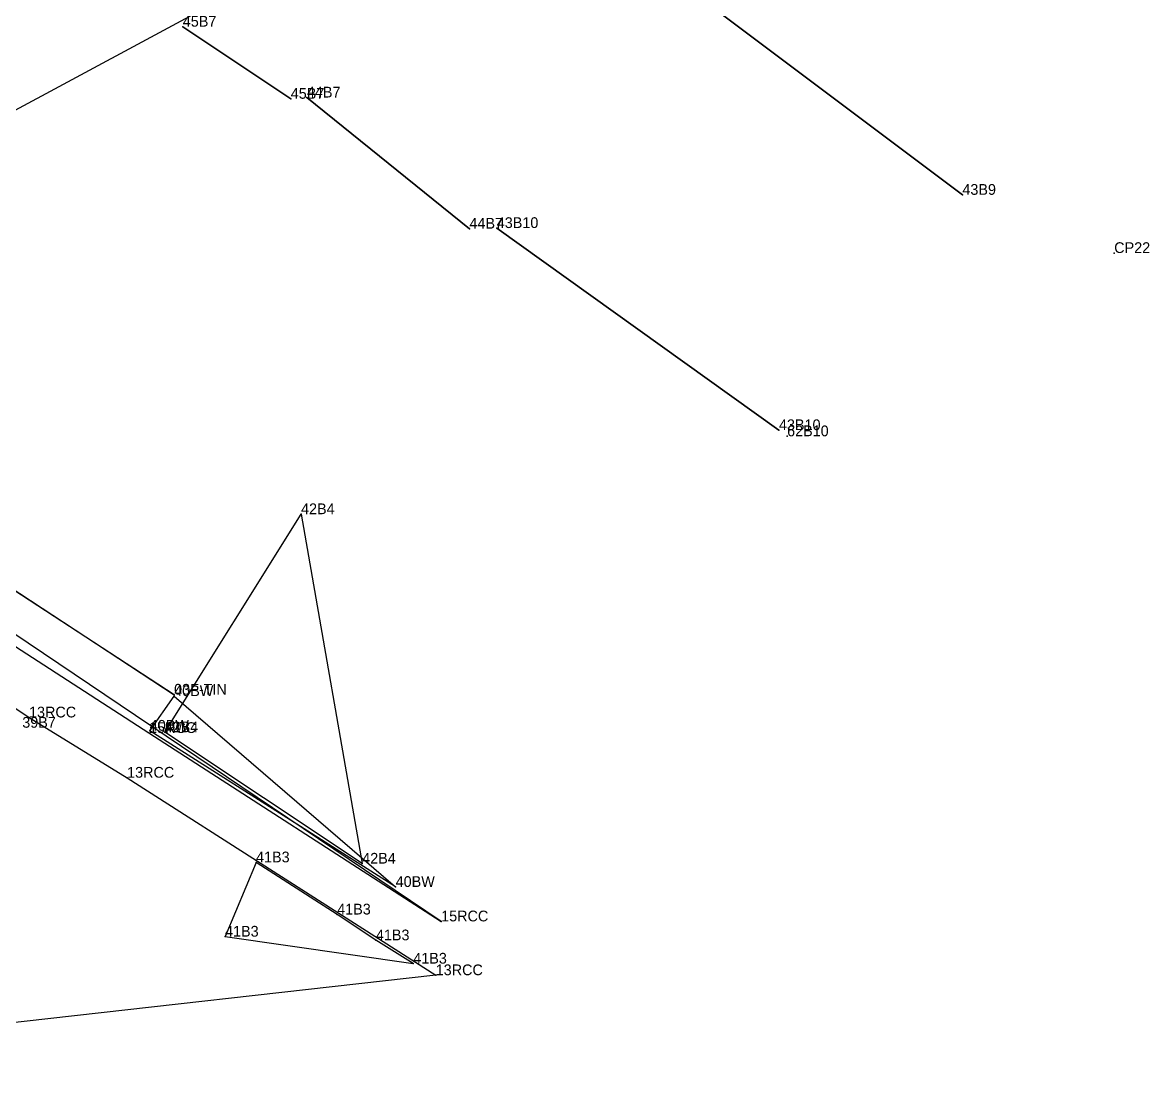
# Model space of a CAD drawing. Extents: x 236232 to 236391, y 2630445 to 2630682.
# Drawn here: x 236338.9 to 236391.4, y 2630504.6 to 2630553.6 of the extents above; entities that cross this region are included whole.
import ezdxf

# ---------------------------------------------------------------- set-up
doc = ezdxf.new("R2010")
doc.units = 0
for name, color, linetype in [('03F', 6, 'CONTINUOUS'), ('13RCC', 8, 'CONTINUOUS'), ('15RCC', 8, 'CONTINUOUS'), ('39B7', 10, 'CONTINUOUS'), ('40BW', 11, 'CONTINUOUS'), ('41B3', 10, 'CONTINUOUS'), ('42B4', 10, 'CONTINUOUS'), ('43B10', 10, 'CONTINUOUS'), ('43B9', 10, 'CONTINUOUS'), ('44B7', 10, 'CONTINUOUS'), ('45B7', 10, 'CONTINUOUS'), ('45BW', 11, 'CONTINUOUS'), ('62B10', 10, 'CONTINUOUS'), ('CP22', 8, 'CONTINUOUS')]:
    doc.layers.add(name, color=color, linetype=linetype)

msp = doc.modelspace()

# ---------------------------------------------------------------- linework, layer by layer
at = {"layer": '03F'}
for p, q in [((236333.098, 2630530.758), (236345.991, 2630522.308)), ((236345.991, 2630522.308), (236334.109, 2630530.054))]:
    msp.add_line(p, q, dxfattribs=at)
msp.add_point((236345.991, 2630522.308), dxfattribs=at)
at = {"layer": '13RCC'}
for p, q in [((236336.188, 2630523.284), (236339.242, 2630521.249)), ((236339.242, 2630521.249), (236343.805, 2630518.447)), ((236343.805, 2630518.447), (236358.16, 2630509.26)), ((236358.16, 2630509.26), (236316.323, 2630504.552))]:
    msp.add_line(p, q, dxfattribs=at)
for p in [(236339.242, 2630521.249), (236343.805, 2630518.447), (236358.16, 2630509.26)]:
    msp.add_point(p, dxfattribs=at)
at = {"layer": '15RCC'}
for p, q in [((236358.415, 2630511.764), (236318.628, 2630538.549)), ((236332.266, 2630528.652), (236344.823, 2630520.526)), ((236344.823, 2630520.526), (236358.415, 2630511.764))]:
    msp.add_line(p, q, dxfattribs=at)
for p in [(236344.823, 2630520.526), (236358.415, 2630511.764)]:
    msp.add_point(p, dxfattribs=at)
at = {"layer": '40BW'}
for p, q in [((236344.86, 2630520.631), (236345.996, 2630522.239)), ((236345.996, 2630522.239), (236356.297, 2630513.366)), ((236356.297, 2630513.366), (236344.86, 2630520.631))]:
    msp.add_line(p, q, dxfattribs=at)
for p in [(236345.996, 2630522.239), (236344.86, 2630520.631), (236356.297, 2630513.366)]:
    msp.add_point(p, dxfattribs=at)
at = {"layer": '41B3'}
for p, q in [((236349.803, 2630514.509), (236348.361, 2630511.055)), ((236353.578, 2630512.084), (236349.803, 2630514.509)), ((236355.378, 2630510.883), (236353.578, 2630512.084)), ((236348.361, 2630511.055), (236357.117, 2630509.8)), ((236357.117, 2630509.8), (236355.378, 2630510.883))]:
    msp.add_line(p, q, dxfattribs=at)
for p in [(236349.803, 2630514.509), (236353.578, 2630512.084), (236348.361, 2630511.055), (236355.378, 2630510.883), (236357.117, 2630509.8)]:
    msp.add_point(p, dxfattribs=at)
at = {"layer": '42B4'}
for p, q in [((236345.552, 2630520.559), (236351.896, 2630530.702)), ((236351.896, 2630530.702), (236354.742, 2630514.45)), ((236354.742, 2630514.45), (236345.552, 2630520.559))]:
    msp.add_line(p, q, dxfattribs=at)
for p in [(236351.896, 2630530.702), (236345.552, 2630520.559), (236354.742, 2630514.45)]:
    msp.add_point(p, dxfattribs=at)
at = {"layer": '43B10'}
for p, q in [((236374.127, 2630534.611), (236361.001, 2630544.011)), ((236361.001, 2630544.011), (236374.127, 2630534.611))]:
    msp.add_line(p, q, dxfattribs=at)
for p in [(236361.001, 2630544.011), (236374.127, 2630534.611)]:
    msp.add_point(p, dxfattribs=at)
at = {"layer": '43B9'}
for p, q in [((236370.946, 2630554.339), (236382.659, 2630545.555)), ((236382.659, 2630545.555), (236370.946, 2630554.339))]:
    msp.add_line(p, q, dxfattribs=at)
msp.add_point((236382.659, 2630545.555), dxfattribs=at)
at = {"layer": '44B7'}
for p, q in [((236359.73, 2630543.981), (236352.169, 2630550.081)), ((236352.169, 2630550.081), (236359.73, 2630543.981))]:
    msp.add_line(p, q, dxfattribs=at)
for p in [(236352.169, 2630550.081), (236359.73, 2630543.981)]:
    msp.add_point(p, dxfattribs=at)
at = {"layer": '45B7'}
for p, q in [((236351.417, 2630550.022), (236346.396, 2630553.375)), ((236346.396, 2630553.375), (236351.417, 2630550.022))]:
    msp.add_line(p, q, dxfattribs=at)
for p in [(236346.396, 2630553.375), (236351.417, 2630550.022)]:
    msp.add_point(p, dxfattribs=at)
at = {"layer": '45BW'}
msp.add_line((236361.575, 2630561.861), (236300.205, 2630528.833), dxfattribs=at)
at = {"layer": '62B10'}
msp.add_line((236374.506, 2630534.327), (236374.506, 2630534.327), dxfattribs=at)
msp.add_point((236374.506, 2630534.327), dxfattribs=at)
at = {"layer": 'CP22'}
msp.add_line((236389.722, 2630542.849), (236389.722, 2630542.849), dxfattribs=at)
msp.add_point((236389.722, 2630542.849), dxfattribs=at)

# ---------------------------------------------------------------- texts
at = {"layer": '03F'}
msp.add_text('03F-TIN', height=0.5, dxfattribs=at).set_placement((236345.991, 2630522.308))
at = {"layer": '13RCC'}
for p in [(236339.242, 2630521.249), (236343.805, 2630518.447), (236358.16, 2630509.26)]:
    msp.add_text('13RCC', height=0.5, dxfattribs=at).set_placement(p)
at = {"layer": '15RCC'}
for p in [(236344.823, 2630520.526), (236358.415, 2630511.764)]:
    msp.add_text('15RCC', height=0.5, dxfattribs=at).set_placement(p)
at = {"layer": '39B7'}
msp.add_text('39B7', height=0.5, dxfattribs=at).set_placement((236338.928, 2630520.771))
at = {"layer": '40BW'}
for p in [(236345.996, 2630522.239), (236344.86, 2630520.631), (236356.297, 2630513.366)]:
    msp.add_text('40BW', height=0.5, dxfattribs=at).set_placement(p)
at = {"layer": '41B3'}
for p in [(236349.803, 2630514.509), (236353.578, 2630512.084), (236348.361, 2630511.055), (236355.378, 2630510.883), (236357.117, 2630509.8)]:
    msp.add_text('41B3', height=0.5, dxfattribs=at).set_placement(p)
at = {"layer": '42B4'}
for p in [(236351.896, 2630530.702), (236345.552, 2630520.559), (236354.742, 2630514.45)]:
    msp.add_text('42B4', height=0.5, dxfattribs=at).set_placement(p)
at = {"layer": '43B10'}
for p in [(236361.001, 2630544.011), (236374.127, 2630534.611)]:
    msp.add_text('43B10', height=0.5, dxfattribs=at).set_placement(p)
at = {"layer": '43B9'}
msp.add_text('43B9', height=0.5, dxfattribs=at).set_placement((236382.659, 2630545.555))
at = {"layer": '44B7'}
for p in [(236352.169, 2630550.081), (236359.73, 2630543.981)]:
    msp.add_text('44B7', height=0.5, dxfattribs=at).set_placement(p)
at = {"layer": '45B7'}
for p in [(236346.396, 2630553.375), (236351.417, 2630550.022)]:
    msp.add_text('45B7', height=0.5, dxfattribs=at).set_placement(p)
at = {"layer": '62B10'}
msp.add_text('62B10', height=0.5, dxfattribs=at).set_placement((236374.506, 2630534.327))
at = {"layer": 'CP22'}
msp.add_text('CP22', height=0.5, dxfattribs=at).set_placement((236389.722, 2630542.849))

doc.saveas('drawing.dxf')
